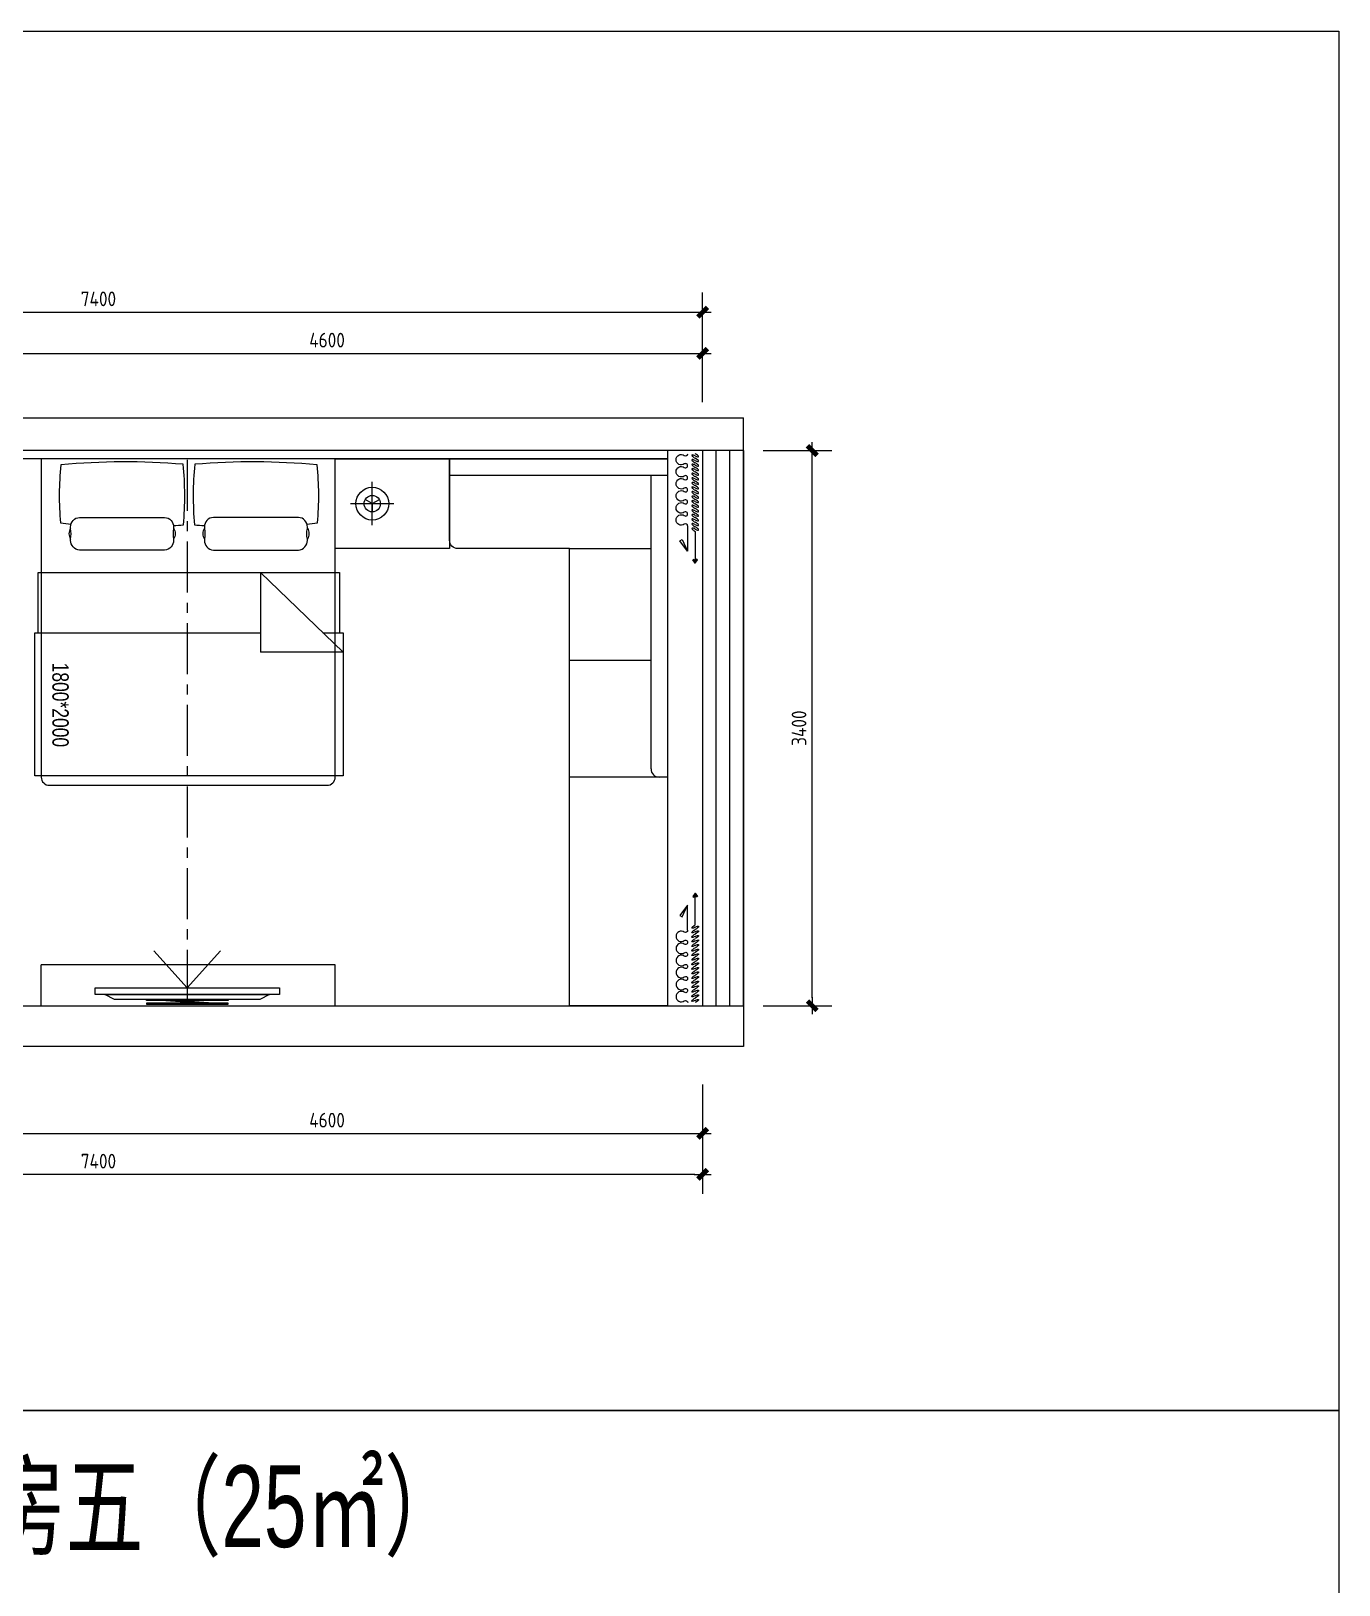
# Model space of a CAD drawing. Header units: inches. Extents: x 193953 to 255442, y -114891 to -62384.
# Drawn here: x 201307 to 209316, y -85675 to -76158 of the extents above; entities that cross this region are included whole.
import ezdxf
from ezdxf.enums import TextEntityAlignment as Align

# ---------------------------------------------------------------- set-up
doc = ezdxf.new("R2010")
doc.units = ezdxf.units.IN
doc.header["$LTSCALE"] = 500
doc.header["$MEASUREMENT"] = 0
for name, pattern in [('ACAD_ISO03W100', [30, 12, -18]), ('CENTER', [2, 1.25, -0.25, 0.25, -0.25]), ('DOM-虚线', [0.35, 0.25, -0.1]), ('HIDDEN', [0.375, 0.25, -0.125, 0, 0])]:
    doc.linetypes.add(name, pattern=pattern)
for name, color, linetype in [('EL-造型看线-特细(0.07)-DOM', 8, 'Continuous'), ('F-固定家具(0.25)-DOM', 2, 'Continuous'), ('F-活动家私(0.25)-DOM', 2, 'Continuous'), ('F-窗帘(0.12)-DOM', 120, 'Continuous'), ('SH-文字', 50, 'Continuous'), ('墙壁', 160, 'Continuous')]:
    doc.layers.add(name, color=color, linetype=linetype)
doc.styles.add('DOM-romans.shx', font='dim.shx')
doc.styles.add('MtXpl_', font='SIMYOU.TTF')
doc.styles.add('家具平面底图$0$st', font='SIMYOU.TTF')
doc.dimstyles.new('DOM_DIM_1 80', dxfattribs={"dimscale": 60, "dimtxt": 1.5, "dimasz": 0.8, "dimexe": 2, "dimexo": 1.5, "dimgap": 0.6, "dimtad": 1, "dimdec": 0, "dimrnd": 5, "dimzin": 12, "dimdsep": 46, "dimtxsty": 'DOM-romans.shx', "dimblk": 'DOM_Dimension_Tick', "dimcen": 0.125, "dimclrd": 44, "dimclre": 44, "dimclrt": 50, "dimadec": 0, "dimazin": 0, "dimtfac": 1, "dimtdec": 0, "dimtix": 1, "dimtmove": 2, "dimatfit": 3, "dimldrblk": 'DOM_Leader_Arrow', "dimfxl": 0, "dimtvp": 1, "dimtolj": 1, "dimtzin": 0, "dimarcsym": 0})

# ---------------------------------------------------------------- blocks, each defined once
blk = doc.blocks.new('dfsgdgfaag')
at = {"layer": 'EL-造型看线-特细(0.07)-DOM', "color": 250, "linetype": 'DOM-虚线', "ltscale": 80}
for p, q in [((-158.7, -6), (158.2, -30)), ((-158.2, 0), (158.7, -24))]:
    blk.add_line(p, q, dxfattribs=at)
for points in [[(-250, -6), (250, -6), (250, 0), (-250, 0)], [(250, -30), (-250, -30), (-250, -24), (250, -24)]]:
    blk.add_lwpolyline(points, close=True, dxfattribs=at)
for centre, radius in [((-158.4, -3), 5), ((-158.4, -3), 3), ((158.4, -27), 5), ((158.4, -27), 3)]:
    blk.add_circle(centre, radius, dxfattribs=at)
blk = doc.blocks.new('A$Cd85d3b65')
at = {"layer": 'F-固定家具(0.25)-DOM', "color": 8, "linetype": 'DOM-虚线', "ltscale": 150}
for q in [(-204.8, 335.9, -1044096.2), (204.8, 335.9, -1044096.2)]:
    blk.add_line((0, 109, -1044096.2), q, dxfattribs=at)
at = {"layer": 'F-固定家具(0.25)-DOM', "color": 8, "linetype": 'DOM-虚线', "ltscale": 150, "elevation": -1044096.2}
for points in [[(-564.5, 109), (564.5, 109), (564.5, 69), (-564.5, 69)], [(-504.5, 69), (504.5, 69), (444.5, 39), (-444.5, 39)]]:
    blk.add_lwpolyline(points, close=True, dxfattribs=at)
at = {"layer": 'EL-造型看线-特细(0.07)-DOM', "color": 250, "rotation": 180}
blk.add_blockref('dfsgdgfaag', (0, 9, -1044096.2), dxfattribs=at)
blk = doc.blocks.new('eahrhrhh')
at = {"color": 1}
blk.add_wipeout([(-900, 0), (900, 0), (900, -696.9), (926.1, -696.9), (926.1, -1065.3), (947.8, -1065.3), (947.8, -1942.7), (900, -1942.7), (900, -1950), (898.6, -1961.8), (893.2, -1975.1), (885.4, -1985.4), (874.4, -1993.6), (861.8, -1998.6), (850, -2000), (837.3, -2000), (-850, -2000), (-866.5, -1997.2), (-878.4, -1991.2), (-885.4, -1985.4), (-893.5, -1974.6), (-897.6, -1965.4), (-899.5, -1956.8), (-900, -1950)], dxfattribs=at)
at = {"color": 8, "linetype": 'HIDDEN', "ltscale": 100}
for p in [(443.2, -696.9), (947.8, -1184)]:
    blk.add_line(p, (443.2, -1184), dxfattribs=at)
blk.add_lwpolyline([(-900, 0), (-900, -1950, 0.414214), (-850, -2000), (850, -2000, 0.414214), (900, -1950), (900, 0)], format="xyb", close=True)
at = {"color": 8}
for points in [[(-144.6, -559), (-665.9, -559, -0.392708), (-720.9, -499.8, -0.035252), (-720.3, -491.5, 0.092308), (-720.3, -426.5, -0.035252), (-720.9, -418.1, -0.392708), (-665.9, -359), (-144.6, -359, -0.392708), (-89.7, -418.1, -0.035252), (-90.3, -426.5, 0.092308), (-90.3, -491.5, -0.035252), (-89.7, -499.8, -0.392708), (-144.6, -559, 27.022466)], [(153.7, -559), (675, -559, 0.392708), (729.9, -499.8, 0.035252), (729.3, -491.5, -0.092308), (729.3, -426.5, 0.035252), (729.9, -418.1, 0.392708), (675, -359), (153.7, -359, 0.392708), (98.8, -418.1, 0.035252), (99.3, -426.5, -0.092308), (99.3, -491.5, 0.035252), (98.8, -499.8, 0.392708), (153.7, -559, -27.022466)], [(-720.3, -426.5, 0.307692), (-720.3, -491.5, -1.888889)], [(-90.3, -426.5, -0.307692), (-90.3, -491.5, 1.888889)], [(99.3, -426.5, 0.307692), (99.3, -491.5, -1.888889)], [(729.3, -426.5, -0.307692), (729.3, -491.5, 1.888889)]]:
    blk.add_lwpolyline(points, format="xyb", dxfattribs=at)
at = {"color": 8, "linetype": 'HIDDEN', "ltscale": 100}
for points in [[(-918.8, -1065.3), (-918.8, -696.9), (926.1, -696.9), (926.1, -1065.3)], [(443.2, -696.9), (947.8, -1184)], [(824.8, -1065.3), (947.8, -1065.3), (947.8, -1942.7), (-940.5, -1942.7), (-940.5, -1065.3), (443.2, -1065.3)]]:
    blk.add_lwpolyline(points, dxfattribs=at)
at = {"color": 8}
for centre, radius, start, end in [((1123, -224.7), 1912.9, 174.39105, 185.04685), ((-384.8, -4244.7), 4225.5, 85.19831, 95.37714), ((-1934.1, -229), 1912.9, 354.72401, 5.85099), ((1943.1, -229), 1912.9, 174.14901, 185.27599), ((393.9, -4244.7), 4225.5, 84.62286, 94.80169), ((-1113.9, -224.7), 1912.9, 354.95315, 5.60895), ((-368.5, 3293.2), 3709.4, 263.5905, 264.59393), ((-318.5, 3293.2), 3709.4, 273.52528, 274.47157), ((327.5, 3293.2), 3709.4, 265.52843, 266.47472), ((377.5, 3293.2), 3709.4, 275.40607, 276.4095)]:
    blk.add_arc(centre, radius, start, end, dxfattribs=at)
at = {"layer": 'F-活动家私(0.25)-DOM', "color": 8, "style": '家具平面底图$0$st', "width": 0.8}
blk.add_text('1800*2000', height=100, rotation=270, dxfattribs=at).set_placement((-782.2, -1507.5), align=Align.MIDDLE_CENTER)
blk = doc.blocks.new('A$C3f9b4c59')
at = {"layer": 'F-活动家私(0.25)-DOM'}
blk.add_blockref('eahrhrhh', (0, 0), dxfattribs=at)
blk = doc.blocks.new('做成ACAD TuKuai0337')
at = {"color": 57, "linetype": 'Continuous'}
for points in [[(0, 193), (0, -193)], [(193, 0), (-193, 0)], [(0, 0), (0, 73)]]:
    blk.add_lwpolyline(points, dxfattribs=at)
at = {"color": 58, "linetype": 'Continuous'}
for points in [[(0, 0), (-63, -36)], [(0, 0), (63, -36)]]:
    blk.add_lwpolyline(points, dxfattribs=at)
at = {"linetype": 'Continuous'}
blk.add_circle((0, 0), 146, dxfattribs=at)
at = {"color": 57, "linetype": 'Continuous'}
blk.add_circle((0, 0), 72.9, dxfattribs=at)
blk = doc.blocks.new('A$C9f9c7d04')
at = {"layer": 'F-活动家私(0.25)-DOM', "xscale": -0.6872852233676977, "yscale": 0.6872852233676977, "zscale": 0.6872852233676977}
blk.add_blockref('做成ACAD TuKuai0337', (0, 0), dxfattribs=at)
blk = doc.blocks.new('A$Cf66d3db0')
at = {"color": 4}
blk.add_lwpolyline([(-12802.3, 7040.2), (0, 7040.2), (0, 0), (-12802.3, 0)], close=True, dxfattribs=at)
blk = doc.blocks.new('DOM_Dimension_Tick')
at = {"color": 0, "linetype": 'ByBlock'}
for p, q in [((-1.09, 0), (0, 0)), ((0, 0), (1.09, 0))]:
    blk.add_line(p, q, dxfattribs=at)
at = {"color": 0, "linetype": 'Continuous', "const_width": 0.608}
blk.add_lwpolyline([(-0.61, -0.61), (0.61, 0.61)], dxfattribs=at)
blk = doc.blocks.new('*D388')
at = {"color": 44, "lineweight": -2, "transparency": 16777216}
for p, q in [((200819.6, -82609.5), (200819.6, -83029.5)), ((205419.6, -82609.5), (205419.6, -83029.5)), ((200867.6, -82909.5), (205371.6, -82909.5))]:
    blk.add_line(p, q, dxfattribs=at)
at = {"layer": 'Defpoints', "color": 0, "transparency": 16777216}
for p in [(200819.6, -79827.6), (205419.6, -82127.6), (205419.6, -82909.5)]:
    blk.add_point(p, dxfattribs=at)
at = {"color": 44, "lineweight": -2, "transparency": 16777216, "xscale": 48, "yscale": 48, "zscale": 48, "rotation": 180}
blk.add_blockref('DOM_Dimension_Tick', (200819.6, -82909.5), dxfattribs=at)
at = {"color": 44, "lineweight": -2, "transparency": 16777216, "xscale": 48, "yscale": 48, "zscale": 48}
blk.add_blockref('DOM_Dimension_Tick', (205419.6, -82909.5), dxfattribs=at)
at = {"color": 50, "transparency": 16777216, "insert": (203119.6, -82828.5), "char_height": 90, "attachment_point": 5, "style": 'DOM-romans.shx'}
blk.add_mtext('\\A1;4600', dxfattribs=at)
blk = doc.blocks.new('DOM_Leader_Arrow')
at = {"color": 0, "linetype": 'ByBlock'}
blk.add_line((0, 0), (-1.5, 0), dxfattribs=at)
for points in [[(-1.29, 1), (-0.89, 1.28), (-0.36, 0), (0, 0)], [(-1.29, -1), (-0.89, -1.28), (-0.36, 0), (0, 0)]]:
    blk.add_solid(points, dxfattribs=at)
blk = doc.blocks.new('*D389')
at = {"color": 44, "lineweight": -2, "transparency": 16777216}
for p, q in [((198019.6, -82860.5), (198019.6, -83280.5)), ((205419.6, -82860.5), (205419.6, -83280.5)), ((205371.6, -83160.5), (198067.6, -83160.5))]:
    blk.add_line(p, q, dxfattribs=at)
at = {"layer": 'Defpoints', "color": 0, "transparency": 16777216}
for p in [(198019.6, -82653.5), (205419.6, -82653.5), (198019.6, -83160.5)]:
    blk.add_point(p, dxfattribs=at)
at = {"color": 44, "lineweight": -2, "transparency": 16777216, "xscale": 48, "yscale": 48, "zscale": 48, "rotation": 180}
blk.add_blockref('DOM_Dimension_Tick', (198019.6, -83160.5), dxfattribs=at)
at = {"color": 44, "lineweight": -2, "transparency": 16777216, "xscale": 48, "yscale": 48, "zscale": 48}
blk.add_blockref('DOM_Dimension_Tick', (205419.6, -83160.5), dxfattribs=at)
at = {"color": 50, "transparency": 16777216, "insert": (201719.6, -83079.5), "char_height": 90, "attachment_point": 5, "style": 'DOM-romans.shx'}
blk.add_mtext('\\A1;7400', dxfattribs=at)
blk = doc.blocks.new('*D396')
at = {"color": 44, "lineweight": -2, "transparency": 16777216}
for p, q in [((205791, -78727.6), (206211, -78727.6)), ((206091, -82079.6), (206091, -78775.6)), ((205791, -82127.6), (206211, -82127.6))]:
    blk.add_line(p, q, dxfattribs=at)
at = {"layer": 'Defpoints', "color": 0, "transparency": 16777216}
for p in [(205419.6, -78727.6), (206091, -78727.6), (205419.6, -82127.6)]:
    blk.add_point(p, dxfattribs=at)
at = {"color": 44, "lineweight": -2, "transparency": 16777216, "xscale": 48, "yscale": 48, "zscale": 48}
for p, rotation in [((206091, -78727.6), 90), ((206091, -82127.6), 270)]:
    blk.add_blockref('DOM_Dimension_Tick', p, dxfattribs=dict(at, rotation=rotation))
at = {"color": 50, "transparency": 16777216, "insert": (206010, -80427.6), "char_height": 90, "attachment_point": 5, "rotation": 90, "style": 'DOM-romans.shx'}
blk.add_mtext('\\A1;3400', dxfattribs=at)
blk = doc.blocks.new('*D399')
at = {"color": 44, "lineweight": -2, "transparency": 16777216}
for p, q in [((200819.6, -78432), (200819.6, -78012)), ((205419.6, -78432), (205419.6, -78012)), ((200867.6, -78132), (205371.6, -78132))]:
    blk.add_line(p, q, dxfattribs=at)
at = {"layer": 'Defpoints', "color": 0, "transparency": 16777216}
for p in [(205419.6, -78132), (200819.6, -78727.6), (205419.6, -78727.6)]:
    blk.add_point(p, dxfattribs=at)
at = {"color": 44, "lineweight": -2, "transparency": 16777216, "xscale": 48, "yscale": 48, "zscale": 48, "rotation": 180}
blk.add_blockref('DOM_Dimension_Tick', (200819.6, -78132), dxfattribs=at)
at = {"color": 44, "lineweight": -2, "transparency": 16777216, "xscale": 48, "yscale": 48, "zscale": 48}
blk.add_blockref('DOM_Dimension_Tick', (205419.6, -78132), dxfattribs=at)
at = {"color": 50, "transparency": 16777216, "insert": (203119.6, -78051), "char_height": 90, "attachment_point": 5, "style": 'DOM-romans.shx'}
blk.add_mtext('\\A1;4600', dxfattribs=at)
blk = doc.blocks.new('*D400')
at = {"color": 44, "lineweight": -2, "transparency": 16777216}
for p, q in [((198019.6, -78179.5), (198019.6, -77759.5)), ((205419.6, -78179.5), (205419.6, -77759.5)), ((198067.6, -77879.5), (205371.6, -77879.5))]:
    blk.add_line(p, q, dxfattribs=at)
at = {"layer": 'Defpoints', "color": 0, "transparency": 16777216}
for p in [(205419.6, -77879.5), (198019.6, -78727.6), (205419.6, -78727.6)]:
    blk.add_point(p, dxfattribs=at)
at = {"color": 44, "lineweight": -2, "transparency": 16777216, "xscale": 48, "yscale": 48, "zscale": 48, "rotation": 180}
blk.add_blockref('DOM_Dimension_Tick', (198019.6, -77879.5), dxfattribs=at)
at = {"color": 44, "lineweight": -2, "transparency": 16777216, "xscale": 48, "yscale": 48, "zscale": 48}
blk.add_blockref('DOM_Dimension_Tick', (205419.6, -77879.5), dxfattribs=at)
at = {"color": 50, "transparency": 16777216, "insert": (201719.6, -77798.5), "char_height": 90, "attachment_point": 5, "style": 'DOM-romans.shx'}
blk.add_mtext('\\A1;7400', dxfattribs=at)
blk = doc.blocks.new('布帘及纱帘平面-DW')
at = {"layer": 'F-窗帘(0.12)-DOM', "color": 1, "linetype": 'Continuous'}
for p, q in [((-670, -32791.5), (-515.2, -32791.5)), ((-515.2, -32791.5), (-578.7, -32743.6)), ((-637.2, -32837.5), (-441.5, -32837.5))]:
    blk.add_line(p, q, dxfattribs=at)
at = {"layer": 'F-窗帘(0.12)-DOM', "color": 1, "linetype": 'Continuous', "flags": 128}
for points in [[(-965.3, -32791.5, -0.608416), (-975.9, -32771.1, 0.608416), (-1002.2, -32720.2, 0.608416), (-1028.5, -32771.1, -1.932003), (-1049.7, -32771.1, 0.608416), (-1076, -32720.3, 0.608416), (-1102.3, -32771.1, -0.608485), (-1112.9, -32791.6, -0.608485)], [(-670, -32791.5, -0.608416), (-680.6, -32771.1, 0.608416), (-707, -32720.2, 0.608416), (-733.3, -32771.1, -1.932003), (-754.4, -32771.1, 0.608416), (-780.8, -32720.2, 0.608416), (-807.1, -32771.1, -1.932003), (-828.2, -32771.1, 0.608416), (-854.6, -32720.2, 0.608416), (-880.9, -32771.1, -1.932003), (-902, -32771.1, 0.608416), (-928.4, -32720.2, 0.608416), (-954.7, -32771.1, -0.608416), (-965.3, -32791.5, 0.608416)]]:
    blk.add_lwpolyline(points, format="xyb", dxfattribs=at)
at = {"layer": 'F-窗帘(0.12)-DOM', "color": 1, "linetype": 'Continuous'}
for points in [[(-578.7, -32743.6), (-588, -32758.8), (-515.2, -32791.5)], [(-441.5, -32837.5), (-461.9, -32824.2), (-466.2, -32828.4), (-441.5, -32837.5)], [(-441.5, -32837.5), (-461.9, -32850.9), (-466.2, -32846.6), (-441.5, -32837.5)]]:
    blk.add_lwpolyline(points, dxfattribs=at)
at = {"layer": 'F-窗帘(0.12)-DOM', "color": 1, "linetype": 'Continuous', "extrusion": (0, 0, -1)}
for centre, start_param, end_param in [((-1091.9, -32837.6), -1.424879, 1.716714), ((-1063.9, -32837.6), -1.424879, 1.716714), ((-1036, -32837.6), -1.424879, 1.716714), ((-1008, -32837.6), -1.424879, 1.716714), ((-980, -32837.6), -1.424879, 1.716714), ((-952, -32837.6), -1.424879, 1.716714), ((-924, -32837.6), -1.424879, 1.716714), ((-896, -32837.6), -1.424879, 1.716714), ((-868.1, -32837.6), -1.424879, 1.716714), ((-840.1, -32837.6), -1.424879, 1.716714), ((-812.1, -32837.6), -1.424879, 1.716714), ((-784.1, -32837.6), -1.424879, 1.716714), ((-756.1, -32837.6), -1.424879, 1.716714), ((-728.1, -32837.6), -1.424879, 1.716714), ((-700.2, -32837.6), -1.424879, 1.716714), ((-672.2, -32837.6), -1.424879, 1.716714), ((-644.2, -32837.5), -1.424879, 1.716714), ((-1105.9, -32837.6), 1.716714, 4.858306), ((-1077.9, -32837.6), 1.716714, 4.858306), ((-1049.9, -32837.6), 1.716714, 4.858306), ((-1022, -32837.6), 1.716714, 4.858306), ((-994, -32837.6), 1.716714, 4.858306), ((-966, -32837.6), 1.716714, 4.858306), ((-938, -32837.6), 1.716714, 4.858306), ((-910, -32837.6), 1.716714, 4.858306), ((-882, -32837.6), 1.716714, 4.858306), ((-854.1, -32837.6), 1.716714, 4.858306), ((-826.1, -32837.6), 1.716714, 4.858306), ((-798.1, -32837.6), 1.716714, 4.858306), ((-770.1, -32837.6), 1.716714, 4.858306), ((-742.1, -32837.6), 1.716714, 4.858306), ((-714.1, -32837.6), 1.716714, 4.858306), ((-686.2, -32837.6), 1.716714, 4.858306), ((-658.2, -32837.6), 1.716714, 4.858306)]:
    blk.add_ellipse(centre, major_axis=(-12, 20.8), ratio=0.254545, start_param=start_param, end_param=end_param, dxfattribs=at)
blk = doc.blocks.new('A$Cc65caf1e')
at = {"layer": 'F-窗帘(0.12)-DOM', "color": 8, "rotation": 90}
blk.add_blockref('布帘及纱帘平面-DW', (-32857.8, 1097.2), dxfattribs=at)

msp = doc.modelspace()

# ---------------------------------------------------------------- linework, layer by layer
at = {"color": 4}
for p, q in [((197219.6, -78527.6), (205669.6, -78527.6)), ((205669.6, -78727.6), (205669.6, -78527.6)), ((205669.6, -78727.6), (198019.6, -78727.6))]:
    msp.add_line(p, q, dxfattribs=at)
at = {"color": 2}
for p, q in [((205203.5, -78777.6), (200819.6, -78777.6)), ((205203.5, -78727.6), (205203.5, -78777.6)), ((203869.6, -78877.6), (205203.5, -78877.6)), ((205103.5, -80677.6), (205103.5, -78877.6)), ((205103.5, -78877.6), (205203.5, -78877.6)), ((205203.5, -78877.6), (205203.5, -80727.6)), ((204603.5, -79327.6), (205103.5, -79327.6)), ((205103.5, -80013.5), (204603.5, -80013.5)), ((205153.5, -80727.6), (204603.5, -80727.6)), ((205203.5, -80727.6), (205153.5, -80727.6)), ((201369.6, -82127.6), (201369.6, -81877.6)), ((203169.6, -81877.6), (201369.6, -81877.6)), ((203169.6, -82127.6), (203169.6, -81877.6))]:
    msp.add_line(p, q, dxfattribs=at)
at = {"color": 3}
for p, q in [((205419.6, -78727.6), (205419.6, -82127.6)), ((205503, -82127.6), (205503, -78727.6)), ((205586.3, -82127.6), (205586.3, -78727.6)), ((205669.6, -82127.6), (205669.6, -78727.6)), ((205669.6, -78727.6), (205669.6, -82127.6))]:
    msp.add_line(p, q, dxfattribs=at)
at = {"color": 2}
msp.add_lwpolyline([(203169.6, -78777.6), (203869.6, -78777.6), (203869.6, -79327.6), (203169.6, -79327.6)], close=True, dxfattribs=at)
msp.add_lwpolyline([(203869.6, -78777.6), (205203.5, -78777.6), (205203.5, -82127.6), (204603.5, -82127.6), (204603.5, -79327.6), (203919.6, -79327.6, -0.414214), (203869.6, -79277.6)], format="xyb", close=True, dxfattribs=at)
at = {"color": 4}
for points in [[(198019.6, -82027.6), (198019.6, -82127.6), (205669.6, -82127.6), (205669.6, -82377.6), (197769.6, -82377.6), (197769.6, -82027.6)], [(193953.5, -84606.5), (209316.2, -84606.5), (209316.2, -85841.5), (193953.5, -85841.5)]]:
    msp.add_lwpolyline(points, close=True, dxfattribs=at)
at = {"color": 2}
msp.add_arc((205153.5, -80677.6), 50, 180, 270, dxfattribs=at)

# ---------------------------------------------------------------- block references
at = {"color": 4, "xscale": -1, "rotation": 180}
msp.add_blockref('A$Cc65caf1e', (205394.2, -78762.2), dxfattribs=at)
at = {"color": 4}
msp.add_blockref('A$Cc65caf1e', (205394.2, -82093), dxfattribs=at)
at = {"color": 6}
msp.add_blockref('A$Cd85d3b65', (202263.3, -82127.6, 1044096.2), dxfattribs=at)

# ---------------------------------------------------------------- texts
at = {"layer": 'SH-文字', "color": 50, "style": 'MtXpl_', "width": 0.7}
msp.add_text('标准客房五（25㎡）', height=500, dxfattribs=at).set_placement((199608.2, -85443.1))

# ---------------------------------------------------------------- dimensions: what is measured, and where the dimension line sits
at = {"color": 6}
for base, p1, p2, picture, middle in [((205419.6, -77879.5), (198019.6, -78727.6), (205419.6, -78727.6), '*D400', (201719.6, -77798.5)), ((205419.6, -78132), (200819.6, -78727.6), (205419.6, -78727.6), '*D399', (203119.6, -78051)), ((198019.6, -83160.5), (205419.6, -82653.5), (198019.6, -82653.5), '*D389', (201719.6, -83079.5))]:
    dim = msp.add_linear_dim(base=base, p1=p1, p2=p2, dimstyle='DOM_DIM_1 80', dxfattribs=at)
    dim.commit()
    dim.dimension.update_dxf_attribs({"geometry": picture, "text_midpoint": middle})
dim = msp.add_linear_dim(base=(206091, -78727.6), p1=(205419.6, -82127.6), p2=(205419.6, -78727.6), angle=90, dimstyle='DOM_DIM_1 80', dxfattribs=at)
dim.commit()
dim.dimension.update_dxf_attribs({"geometry": '*D396', "text_midpoint": (206010, -80427.6)})

# ---------------------------------------------------------------- next in the draw order: block references
at = {"layer": '墙壁', "color": 4, "linetype": 'ACAD_ISO03W100'}
msp.add_blockref('A$C3f9b4c59', (202269.6, -78777.6), dxfattribs=at)

# ---------------------------------------------------------------- next in the draw order: linework, layer by layer
at = {"color": 8, "linetype": 'CENTER', "ltscale": 0.5}
msp.add_line((202263.3, -78784.5), (202263.3, -82127.6), dxfattribs=at)

# ---------------------------------------------------------------- next in the draw order: block references
at = {"color": 6, "xscale": 1.2, "yscale": 1.2, "zscale": 1.2, "rotation": 180}
msp.add_blockref('A$Cf66d3db0', (193953.5, -76158.2), dxfattribs=at)
at = {"color": 6, "xscale": -1, "rotation": 180}
msp.add_blockref('A$C9f9c7d04', (203396.6, -79052.6), dxfattribs=at)

# ---------------------------------------------------------------- next in the draw order: dimensions: what is measured, and where the dimension line sits
at = {"color": 6}
dim = msp.add_linear_dim(base=(205419.6, -82909.5), p1=(200819.6, -79827.6), p2=(205419.6, -82127.6), dimstyle='DOM_DIM_1 80', dxfattribs=at)
dim.commit()
dim.dimension.update_dxf_attribs({"geometry": '*D388', "text_midpoint": (203119.6, -82828.5)})

doc.saveas('drawing.dxf')
